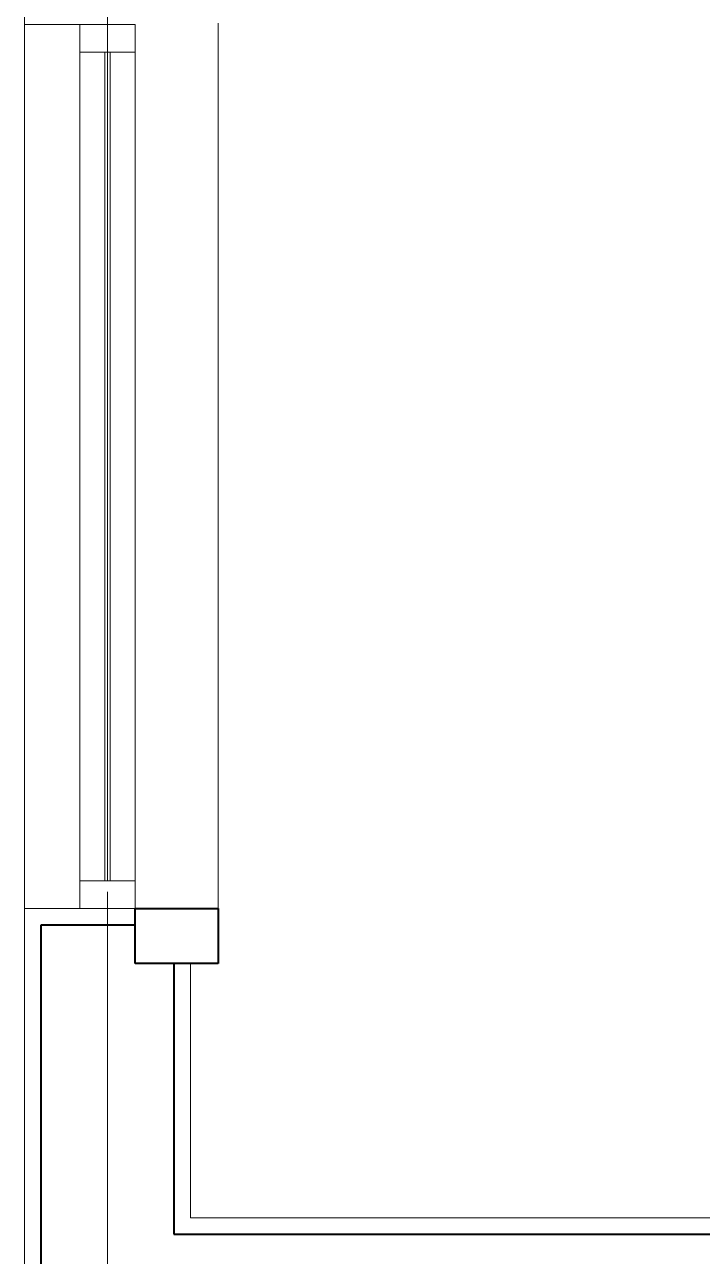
# Model space of a CAD drawing. Extents: x 577108 to 1042908, y 41950 to 81950.
# Drawn here: x 615408 to 616635, y 55946 to 58176 of the extents above; entities that cross this region are included whole.
import ezdxf

# ---------------------------------------------------------------- set-up
doc = ezdxf.new("R2010")
doc.units = 0
doc.header["$LTSCALE"] = 1000
doc.header["$MEASUREMENT"] = 0
doc.linetypes.add('DOTE', pattern=[2.42, 2, -0.2, 0.02, -0.2])
for name, color, linetype, lineweight in [('DOTE', 1, 'DOTE', 0), ('PM-fs', 8, 'CONTINUOUS', 0), ('wall', 2, 'CONTINUOUS', 40), ('WINDOW', 5, 'CONTINUOUS', 15)]:
    doc.layers.add(name, color=color, linetype=linetype, lineweight=lineweight)

msp = doc.modelspace()

# ---------------------------------------------------------------- linework, layer by layer
at = {"layer": 'DOTE'}
msp.add_line((615558.4301, 71126.3111), (615558.4301, 53126.3111), dxfattribs=at)
at = {"layer": 'PM-fs'}
for p, q in [((615408.4301, 58176.3111), (615408.4301, 59476.3111)), ((615608.4301, 58176.3111), (615408.4301, 58176.3111)), ((615608.4301, 56576.3111), (615408.4301, 56576.3111)), ((615408.4301, 56576.3111), (615408.4301, 55276.3111)), ((615708.4301, 56476.3111), (615708.4301, 56016.3111)), ((615708.4301, 56016.3111), (618408.4301, 56016.3111))]:
    msp.add_line(p, q, dxfattribs=at)
at = {"layer": 'wall'}
for p, q in [((615608.4301, 56476.3111), (615608.4301, 56576.3111)), ((615608.4301, 56576.3111), (615758.4301, 56576.3111)), ((615758.4301, 56576.3111), (615758.4301, 56476.3111)), ((615438.4301, 55246.3111), (615438.4301, 56546.3111)), ((615438.4301, 56546.3111), (615608.4301, 56546.3111)), ((615758.4301, 56476.3111), (615608.4301, 56476.3111)), ((615678.4301, 56476.3111), (615678.4301, 55986.3111)), ((615678.4301, 55986.3111), (618438.4301, 55986.3111))]:
    msp.add_line(p, q, dxfattribs=at)
at = {"layer": 'WINDOW'}
for p, q in [((615408.4301, 56576.3111), (615408.4301, 58176.3111)), ((615508.4301, 56626.3111), (615508.4301, 58126.3111)), ((615553.4301, 56626.3111), (615553.4301, 58126.3111)), ((615558.4301, 56626.3111), (615558.4301, 58126.3111)), ((615563.4301, 56626.3111), (615563.4301, 58126.3111)), ((615608.4301, 56626.3111), (615608.4301, 58126.3111))]:
    msp.add_line(p, q, dxfattribs=at)
for points in [[(615608.4301, 58176.3111), (615608.4301, 58126.3111), (615508.4301, 58126.3111), (615508.4301, 58176.3111)], [(615608.4301, 56626.3111), (615608.4301, 56576.3111), (615508.4301, 56576.3111), (615508.4301, 56626.3111)]]:
    msp.add_lwpolyline(points, close=True, dxfattribs=at)
msp.add_lwpolyline([(615758.4301, 58178.8111), (615758.4301, 56573.8111)], dxfattribs=at)

doc.saveas('drawing.dxf')
